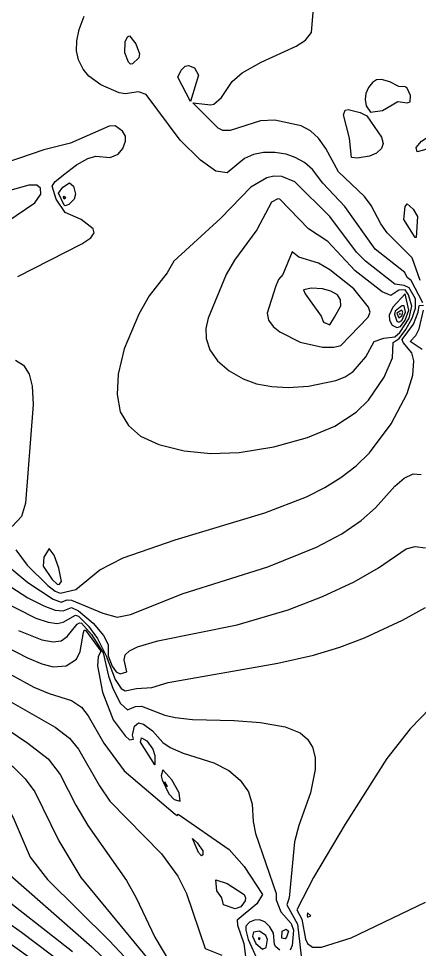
# Model space of a CAD drawing. Header units: inches. Extents: x 2608994 to 2618701, y 1261813 to 1271655.
# Drawn here: x 2616929 to 2617402, y 1263577 to 1264676 of the extents above; entities that cross this region are included whole.
import ezdxf

# ---------------------------------------------------------------- set-up
doc = ezdxf.new("R2010")
doc.units = ezdxf.units.IN
doc.header["$MEASUREMENT"] = 0

msp = doc.modelspace()

# ---------------------------------------------------------------- linework, layer by layer
for points, elevation in [([(2617406, 1264340.3), (2617392.4, 1264366.9), (2617387.6, 1264370.5), (2617384.8, 1264376.3), (2617350.1, 1264403.9), (2617314, 1264454.3), (2617288.1, 1264481.9), (2617276, 1264497.7), (2617266.4, 1264506.2), (2617255.6, 1264512.2), (2617244.8, 1264515.9), (2617231.6, 1264518), (2617218.4, 1264517.9), (2617206.4, 1264515.5), (2617195.8, 1264510.7), (2617175.2, 1264494.1), (2617162, 1264495.7), (2617144, 1264508.7), (2617120, 1264532.6), (2617079.8, 1264586.3), (2617070.8, 1264589.4), (2617055.2, 1264587.1), (2617048, 1264588.3), (2617026.4, 1264597.6), (2617012.2, 1264607.9), (2617005.3, 1264616.3), (2617000.1, 1264627.1), (2616997.8, 1264637.9), (2616998.1, 1264649.9), (2617000.9, 1264663.1), (2617006.7, 1264678.7)], 259), ([(2617403, 1264366.7), (2617393.6, 1264393.4), (2617364.3, 1264423.1), (2617356.6, 1264433.9), (2617345.1, 1264455.5), (2617337.2, 1264466.1), (2617306.8, 1264495.1), (2617291.9, 1264522.7), (2617283.2, 1264534.8), (2617273.6, 1264543.5), (2617262.8, 1264549.4), (2617231.6, 1264556.1), (2617214.8, 1264555.2), (2617178.8, 1264544), (2617170.4, 1264543.7), (2617164.9, 1264546.7), (2617134.7, 1264576.7), (2617156, 1264574.3), (2617159.6, 1264575.1), (2617168.5, 1264582.7), (2617181.2, 1264601.9), (2617193.2, 1264611.9), (2617215.4, 1264624.7), (2617256.8, 1264643.4), (2617267.6, 1264650.5), (2617274.9, 1264659.5), (2617276.7, 1264683.5)], 260), ([(2617063.6, 1264622.4), (2617061.3, 1264622.3), (2617059.1, 1264624.7), (2617054.6, 1264635.5), (2617054.9, 1264648.7), (2617057.6, 1264654.6), (2617060, 1264655.8), (2617067.6, 1264646.3), (2617071.8, 1264634.3), (2617071.2, 1264629.5), (2617063.6, 1264622.4)], 260), ([(2617132, 1264578.2), (2617117.2, 1264606.7), (2617121.2, 1264615.2), (2617126, 1264619.7), (2617129.6, 1264620.6), (2617136.8, 1264617.9), (2617141.6, 1264609.1), (2617132, 1264578.2)], 260), ([(2617358.8, 1264567.3), (2617376.8, 1264578.2), (2617387.6, 1264576.5), (2617391.1, 1264577.9), (2617391.5, 1264585.1), (2617387.6, 1264593.7), (2617385.2, 1264595.4), (2617378, 1264595.7), (2617367.2, 1264601.3), (2617357.6, 1264603.9), (2617351.6, 1264603.5), (2617346.8, 1264600.6), (2617342, 1264594.5), (2617339.1, 1264587.5), (2617338.2, 1264580.3), (2617339.3, 1264573.1), (2617344.4, 1264565.6), (2617358.8, 1264567.3)], 260), ([(2617343.2, 1264513.5), (2617328.8, 1264511.3), (2617322, 1264511.9), (2617319.5, 1264534.7), (2617312.7, 1264562.3), (2617314.4, 1264568), (2617318, 1264568.5), (2617332.4, 1264565.1), (2617340, 1264561.1), (2617357.5, 1264535.9), (2617359.5, 1264528.7), (2617357.6, 1264522.7), (2617351.6, 1264517.2), (2617343.2, 1264513.5)], 261), ([(2616928.6, 1264371.5), (2617003.8, 1264409.9), (2617014.5, 1264417.1), (2617018.6, 1264423.1), (2617017.4, 1264427.9), (2617003.3, 1264438.7), (2616984.4, 1264446.9), (2616973.7, 1264462.7), (2616969.1, 1264478.3), (2616972.2, 1264483.1), (2616982.2, 1264491.5), (2616997.6, 1264503.2), (2617010.8, 1264510.8), (2617020.4, 1264513.4), (2617037.2, 1264512.2), (2617046.8, 1264516.1), (2617052.4, 1264522.7), (2617055.4, 1264531.1), (2617055.4, 1264537.1), (2617051.9, 1264543.1), (2617043.2, 1264549.3), (2617036, 1264548.9), (2616990.4, 1264529.1), (2616959.2, 1264521), (2616882.9, 1264495.1)], 258), ([(2617406.8, 1264520.5), (2617399.6, 1264518.7), (2617398.2, 1264523.9), (2617404.7, 1264531.1), (2617415.7, 1264538.3), (2617426, 1264536.3), (2617433.7, 1264531.1), (2617430.8, 1264528.2), (2617406.8, 1264520.5)], 261), ([(2617189.6, 1264163.9), (2617230.4, 1264170.4), (2617270, 1264181.3), (2617302.4, 1264195), (2617327.6, 1264211.2), (2617342, 1264225.4), (2617360.6, 1264252.7), (2617370.3, 1264275.5), (2617371, 1264293.5), (2617378.1, 1264298.3), (2617386.1, 1264309.1), (2617393.6, 1264322.3), (2617397.4, 1264334.3), (2617397.7, 1264345.1), (2617390, 1264358), (2617384, 1264361.1), (2617373.2, 1264362.5), (2617338.4, 1264389.6), (2617327.8, 1264400.3), (2617296.4, 1264442.3), (2617255.2, 1264483.1), (2617240, 1264489.4), (2617230.4, 1264489.8), (2617222, 1264488.1), (2617203.2, 1264477.1), (2617168, 1264440.2), (2617112.5, 1264389.5), (2617104.4, 1264375.8), (2617083.4, 1264348.7), (2617071.1, 1264327.1), (2617053.9, 1264286.3), (2617046.7, 1264256.3), (2617045.4, 1264232.3), (2617049.3, 1264211.9), (2617058.8, 1264195.5), (2617073, 1264183.1), (2617094.8, 1264173.1), (2617124.8, 1264165.9), (2617156, 1264162.7), (2617189.6, 1264163.9)], 258), ([(2616781.6, 1264368.1), (2616796, 1264369.6), (2616817.6, 1264369.3), (2616832, 1264373), (2616841.6, 1264377.6), (2616904, 1264428.7), (2616948.4, 1264458.5), (2616955.6, 1264468.7), (2616955, 1264475.9), (2616950.8, 1264479.3), (2616941.2, 1264479.3), (2616900.4, 1264467.9), (2616830.8, 1264455.7), (2616799.6, 1264447.3), (2616784, 1264440.1), (2616772.3, 1264430.3), (2616762.8, 1264418.3), (2616756.2, 1264405.1), (2616753.9, 1264393.1), (2616755.8, 1264381.1), (2616761.4, 1264367.9), (2616761, 1264364.3), (2616781.6, 1264368.1)], 257), ([(2616988.4, 1264456.7), (2616984.4, 1264454.8), (2616983.2, 1264455.9), (2616976.4, 1264469.9), (2616981.5, 1264477.1), (2616989.2, 1264482.2), (2616994, 1264478.3), (2616996.3, 1264468.7), (2616994.9, 1264462.7), (2616988.4, 1264456.7)], 259), ([(2616983.2, 1264462.7), (2616982.2, 1264465.1), (2616983.2, 1264466.3), (2616984.5, 1264463.9), (2616983.2, 1264462.7)], 260), ([(2617271.2, 1264241.9), (2617303.6, 1264248.8), (2617314.4, 1264253.1), (2617324, 1264259.2), (2617339, 1264276.7), (2617348.9, 1264294.7), (2617360, 1264298.7), (2617373.2, 1264300.2), (2617379.2, 1264305.3), (2617389.9, 1264322.3), (2617393.2, 1264336.7), (2617389.2, 1264349.9), (2617385.2, 1264355.7), (2617378, 1264355.3), (2617368.4, 1264349), (2617358.2, 1264353.5), (2617326.4, 1264378.2), (2617294, 1264412.9), (2617271.5, 1264427.9), (2617237.6, 1264462.8), (2617235.2, 1264463.4), (2617227.7, 1264459.1), (2617210.4, 1264426.7), (2617184.2, 1264390.7), (2617174.2, 1264373.9), (2617153, 1264322.3), (2617150.2, 1264310.3), (2617150.4, 1264298.3), (2617154.8, 1264284.9), (2617164, 1264271.9), (2617177.6, 1264260.3), (2617194.4, 1264250.8), (2617210, 1264245), (2617228, 1264241.7), (2617247.2, 1264240.6), (2617271.2, 1264241.9)], 257), ([(2617397.2, 1264417.6), (2617383.7, 1264438.7), (2617385.3, 1264454.3), (2617387.6, 1264457.2), (2617394.8, 1264451), (2617400, 1264442.3), (2617398.4, 1264417.5), (2617397.2, 1264417.6)], 261), ([(2617309.6, 1264290), (2617341.6, 1264323.5), (2617344, 1264329.5), (2617342.2, 1264335.5), (2617324.6, 1264357.1), (2617296.4, 1264379.6), (2617283.2, 1264387.4), (2617259.9, 1264394.3), (2617252, 1264400.7), (2617241, 1264373.9), (2617235.8, 1264367.9), (2617232.3, 1264359.5), (2617222.5, 1264328.3), (2617224, 1264319.9), (2617229.6, 1264312.7), (2617237.6, 1264306.1), (2617261.6, 1264294.2), (2617288, 1264288.2), (2617301.2, 1264288), (2617309.6, 1264290)], 256), ([(2617301.9, 1264323.5), (2617309.6, 1264336.8), (2617309, 1264343.9), (2617305.7, 1264349.9), (2617297.6, 1264354.4), (2617288, 1264357), (2617274.8, 1264357.6), (2617265.6, 1264355.9), (2617267.4, 1264351.1), (2617286.4, 1264324.7), (2617289.2, 1264317.5), (2617296.4, 1264314.3), (2617301.9, 1264323.5)], 255), ([(2617379.8, 1264312.7), (2617385.4, 1264319.9), (2617389.5, 1264331.9), (2617385.2, 1264350.9), (2617370.7, 1264335.5), (2617366.3, 1264325.9), (2617366.7, 1264319.9), (2617370, 1264313.9), (2617375.6, 1264311.3), (2617379.8, 1264312.7)], 256), ([(2616925.9, 1264048.7), (2616939.4, 1264030.7), (2616963.8, 1264006.7), (2616972.4, 1264000.2), (2616978.4, 1263997.7), (2616996.8, 1264001.9), (2617025.2, 1264025.4), (2617052.8, 1264039.4), (2617114, 1264060.8), (2617219.6, 1264092.6), (2617268.8, 1264111.4), (2617290.4, 1264122.3), (2617309.6, 1264134.3), (2617327.6, 1264148.2), (2617343.2, 1264163.2), (2617369, 1264197.5), (2617387.7, 1264233.5), (2617394.5, 1264255.1), (2617395.6, 1264271.9), (2617393.1, 1264281.5), (2617382.9, 1264293.5), (2617381.7, 1264297.1), (2617395.2, 1264315.1), (2617400.8, 1264329.5), (2617402, 1264337.3), (2617406.8, 1264337.6)], 259), ([(2617372.6, 1264327.1), (2617375.6, 1264318.9), (2617378, 1264317.8), (2617381.6, 1264319.7), (2617385.8, 1264329.5), (2617384, 1264336.9), (2617381.6, 1264336.9), (2617373.4, 1264330.7), (2617372.6, 1264327.1)], 255), ([(2617378, 1264322.6), (2617381.6, 1264325), (2617382.7, 1264329.5), (2617381.6, 1264331.7), (2617375.5, 1264328.3), (2617378, 1264322.6)], 254), ([(2617379.2, 1264326.4), (2617379.6, 1264327.1), (2617379.2, 1264327.8), (2617378.5, 1264327.1), (2617379.2, 1264326.4)], 253), ([(2617405.6, 1264285.4), (2617391.4, 1264294.7), (2617398, 1264301.9), (2617402, 1264309.7), (2617406.9, 1264331.9)], 260), ([(2616925.6, 1264272.6), (2616935.2, 1264266.7), (2616941.9, 1264256.3), (2616945.5, 1264241.9), (2616946.4, 1264220.3), (2616937.4, 1264103.9), (2616932.6, 1264088.3), (2616921.7, 1264076.3)], 259), ([(2616904, 1264040.3), (2616940.2, 1264010.3), (2616970, 1263990.6), (2616979.6, 1263987.3), (2616986.8, 1263990), (2616991.6, 1263989.5), (2617028.8, 1263974.1), (2617045.6, 1263969.5), (2617061.2, 1263972.4), (2617123.6, 1263997.4), (2617223.2, 1264029), (2617280.8, 1264052.1), (2617310.8, 1264067.8), (2617333.6, 1264083.4), (2617350.4, 1264098.3), (2617373.2, 1264124), (2617384, 1264133.6), (2617394.8, 1264138.5), (2617404.4, 1264137.8)], 260), ([(2616084.4, 1264052), (2616137.2, 1264037.8), (2616188.8, 1264026.2), (2616268, 1264013.6), (2616354.4, 1264008.5), (2616370, 1264005.4), (2616389.2, 1263999.1), (2616409.6, 1263995.8), (2616563.2, 1263986.5), (2616598, 1263982.8), (2616652, 1263973.2), (2616731.2, 1263953.1), (2616792.4, 1263934.5), (2616842.8, 1263913.7), (2616972.4, 1263839.6), (2616989.2, 1263826.7), (2617000, 1263813.4), (2617024.7, 1263770.3), (2617037.1, 1263752.3), (2617097.9, 1263689.9), (2617117, 1263663.5), (2617127.5, 1263643.1), (2617149.3, 1263578.3), (2617169.2, 1263570.6)], 266), ([(2616887.6, 1264025.9), (2616940.4, 1263992.3), (2616959.2, 1263982.6), (2616972.4, 1263977.7), (2616982, 1263976.9), (2616991.6, 1263980.8), (2617000, 1263977), (2617017.2, 1263962.3), (2617029.6, 1263947.9), (2617034.8, 1263937.1), (2617034.9, 1263923.9), (2617039.6, 1263911.7), (2617044.4, 1263904.9), (2617049.2, 1263902.4), (2617056.9, 1263904.7), (2617053.8, 1263919.1), (2617055, 1263925.1), (2617060, 1263929.7), (2617069.6, 1263934.4), (2617093.6, 1263941.5), (2617187.2, 1263960.5), (2617247.2, 1263978.2), (2617288, 1263993.8), (2617325.2, 1264011.1), (2617354, 1264027.6), (2617386.4, 1264050.2), (2617397.2, 1264052.9), (2617409.2, 1264051.2)], 261), ([(2616977.2, 1264008.1), (2616979.8, 1264011.5), (2616976.8, 1264027.1), (2616971.2, 1264042.6), (2616965.2, 1264050.3), (2616958.9, 1264040.3), (2616958.4, 1264029.5), (2616968.8, 1264013.9), (2616974.8, 1264008.2), (2616977.2, 1264008.1)], 258), ([(2616079.6, 1264001.7), (2616126.4, 1263992.8), (2616186.4, 1263984.5), (2616240.4, 1263979.9), (2616283.6, 1263978.6), (2616364, 1263979.9), (2616410.8, 1263971.2), (2616575.2, 1263957.5), (2616640, 1263946.8), (2616745.6, 1263921), (2616799.6, 1263903.6), (2616845.2, 1263882.5), (2616876.4, 1263863.5), (2616940.1, 1263820.7), (2616964, 1263802), (2616978.5, 1263783.5), (2616996.9, 1263747.5), (2617011, 1263723.5), (2617056.7, 1263658.7), (2617068, 1263638.3), (2617090.1, 1263591.5), (2617107.4, 1263562.7)], 267), ([(2616905.2, 1263990.7), (2616949.6, 1263968.3), (2616964, 1263963.4), (2616974.8, 1263962), (2616982, 1263963.5), (2616996.4, 1263971.8), (2617000, 1263970.4), (2617011.9, 1263958.7), (2617022.5, 1263944.3), (2617032.8, 1263923.9), (2617043.2, 1263895.8), (2617050.4, 1263885.2), (2617055.2, 1263882.3), (2617068.4, 1263885.3), (2617086.4, 1263886.5), (2617105.6, 1263892.1), (2617235.2, 1263915.3), (2617277.2, 1263924.6), (2617308.4, 1263934), (2617337.2, 1263945.1), (2617382.1, 1263965.9), (2617409.2, 1263980.7)], 262), ([(2616852.4, 1263966.2), (2616940, 1263921.5), (2616956.8, 1263914.5), (2616970, 1263910.9), (2616985.6, 1263911.8), (2616997.6, 1263919.7), (2617002.1, 1263928.7), (2617005.8, 1263951.5), (2617006.8, 1263953.9), (2617008.4, 1263954), (2617026.4, 1263929.3), (2617023.3, 1263922.7), (2617022.5, 1263911.9), (2617028.2, 1263880.7), (2617040.7, 1263848.3), (2617055.2, 1263829.2), (2617060, 1263824.7), (2617064.8, 1263825.3), (2617063.8, 1263830.3), (2617066, 1263840.6), (2617070.8, 1263844.5), (2617076.8, 1263843.2), (2617087.4, 1263835.1), (2617099.6, 1263821.5), (2617108, 1263815.6), (2617123.6, 1263809), (2617159.6, 1263797.3), (2617177.2, 1263788.3), (2617190.8, 1263777.1), (2617200.5, 1263763.1), (2617204.9, 1263748.7), (2617206, 1263728.3), (2617208.7, 1263713.9), (2617233.1, 1263643.1), (2617233.2, 1263635.9), (2617238.5, 1263621.5), (2617250.8, 1263607.8), (2617253.7, 1263599.9), (2617251.9, 1263581.9), (2617249.6, 1263576.3)], 264), ([(2616929.2, 1263953.7), (2616956.8, 1263942.8), (2616970, 1263940.1), (2616979.6, 1263941.3), (2616986.8, 1263946.5), (2616998.3, 1263961.1), (2617001.2, 1263962.8), (2617003.6, 1263962.2), (2617015.2, 1263949.1), (2617029.2, 1263927.5), (2617035.5, 1263899.9), (2617040.8, 1263884.3), (2617049.7, 1263867.5), (2617057.6, 1263860.1), (2617067.2, 1263864.1), (2617074.4, 1263864.3), (2617102, 1263853.8), (2617114, 1263850.8), (2617134.4, 1263848.7), (2617183.6, 1263847.6), (2617214.8, 1263845), (2617243.6, 1263840), (2617261.5, 1263832.7), (2617270.3, 1263825.5), (2617276.2, 1263815.9), (2617279.1, 1263803.9), (2617279.1, 1263789.5), (2617273.8, 1263761.9), (2617259.9, 1263723.5), (2617254.7, 1263704.3), (2617248.4, 1263638.3), (2617245.8, 1263629.9), (2617258.5, 1263607.1), (2617263.9, 1263559.1)], 263), ([(2616079.6, 1263953.3), (2616145.6, 1263946.4), (2616214, 1263943.7), (2616268, 1263945.1), (2616373.6, 1263952.7), (2616430, 1263944.1), (2616562, 1263931.2), (2616598, 1263926.3), (2616661.6, 1263913.5), (2616754, 1263890.9), (2616797.2, 1263875.9), (2616836.1, 1263856.7), (2616877, 1263829.1), (2616922.6, 1263793.1), (2616937.1, 1263778.7), (2616948.6, 1263763.1), (2616976.9, 1263705.5), (2617002.8, 1263662.3), (2617111.4, 1263530.3)], 268), ([(2616040, 1263908.9), (2616113.2, 1263904), (2616193.6, 1263905.3), (2616268, 1263911.9), (2616376, 1263926.9), (2616439.6, 1263916.8), (2616598, 1263898.7), (2616654.4, 1263887.5), (2616746.8, 1263865.5), (2616785.2, 1263852.2), (2616821.2, 1263834.2), (2616850, 1263814.2), (2616885.4, 1263783.5), (2616902.4, 1263765.5), (2616913.9, 1263749.9), (2616923, 1263733.1), (2616943.1, 1263686.3), (2616963.3, 1263659.9), (2617036, 1263587.7), (2617098, 1263521.9)], 269), ([(2616860.8, 1263933.8), (2616947.2, 1263886.9), (2616965.2, 1263879.2), (2616991.6, 1263871.2), (2617003.6, 1263863.3), (2617011.5, 1263853.1), (2617030, 1263820.6), (2617054, 1263788.1), (2617114, 1263736.9), (2617116.4, 1263735.3), (2617117.6, 1263736.8), (2617177.6, 1263695.1), (2617195.6, 1263675), (2617217, 1263641.9), (2617210.2, 1263631.1), (2617187, 1263611.9), (2617187.6, 1263605.9), (2617195.2, 1263584.3), (2617196.8, 1263568.7)], 265), ([(2616055.6, 1263856.8), (2616118, 1263859.2), (2616190, 1263867), (2616283.6, 1263881.7), (2616376, 1263900.1), (2616443.2, 1263889.8), (2616599.2, 1263871.2), (2616653.2, 1263860.7), (2616739.6, 1263840.5), (2616767.2, 1263831.4), (2616794.8, 1263818.6), (2616816.4, 1263805.4), (2616837.3, 1263788.3), (2616858.5, 1263766.7), (2616874.4, 1263746.3), (2616886.2, 1263724.7), (2616899.9, 1263688.7), (2616907.3, 1263677.9), (2616919.2, 1263664.7), (2617015.6, 1263580.1), (2617088.6, 1263509.9)], 270), ([(2617450, 1263898), (2617391.3, 1263837.5), (2617363.6, 1263802.7), (2617314.4, 1263725.1), (2617277.2, 1263662), (2617257.6, 1263623.9), (2617263.5, 1263613.1), (2617267.6, 1263589.5), (2617270, 1263584.2), (2617276, 1263579.8), (2617286.8, 1263579.9), (2617321.6, 1263590.8), (2617409.2, 1263632.9)], 262), ([(2616043.6, 1263802.3), (2616121.6, 1263814.9), (2616257.2, 1263844), (2616371.2, 1263872.2), (2616600.4, 1263844.2), (2616661.6, 1263832.5), (2616739.6, 1263813.8), (2616769.6, 1263802.4), (2616797.2, 1263786.6), (2616817.2, 1263769.1), (2616836.2, 1263745.1), (2616848, 1263722.3), (2616858.1, 1263688.7), (2616873.8, 1263669.5), (2616896.3, 1263650.3), (2616992.8, 1263574.9)], 271), ([(2616085.6, 1263755.5), (2616154, 1263779.5), (2616353.2, 1263842), (2616367.6, 1263844.8), (2616379.6, 1263844.6), (2616608.8, 1263816.3), (2616662.8, 1263806.4), (2616733.6, 1263789.5), (2616755.2, 1263781.5), (2616772, 1263772.9), (2616786.4, 1263762.7), (2616796.4, 1263752.3), (2616806, 1263737.9), (2616812.5, 1263722.3), (2616815, 1263709.1), (2616816.3, 1263685.1), (2616826, 1263673.1), (2616932.8, 1263597.7), (2616984.4, 1263558.5)], 272), ([(2617090, 1263795.1), (2617073.1, 1263821.9), (2617074.4, 1263826.9), (2617080.4, 1263823.6), (2617087.8, 1263813.5), (2617090.1, 1263806.3), (2617090, 1263795.1)], 265), ([(2616077.2, 1263715.9), (2616119.2, 1263736.2), (2616162.4, 1263751.6), (2616232.4, 1263771.5), (2616342.4, 1263813.2), (2616355.6, 1263816.9), (2616374.8, 1263817.8), (2616617.2, 1263788.9), (2616668.8, 1263780), (2616725.2, 1263766.6), (2616744.4, 1263760.2), (2616766, 1263748.2), (2616777.9, 1263735.5), (2616784.1, 1263718.7), (2616783.1, 1263705.5), (2616772.4, 1263677.9), (2616774.4, 1263675.6), (2616804.4, 1263659.6), (2616841.6, 1263636.6), (2616911.2, 1263590.2), (2616956.8, 1263557.6)], 273), ([(2617112.8, 1263754.3), (2617119.9, 1263752.3), (2617118.6, 1263761.9), (2617110.2, 1263777.5), (2617099.6, 1263789.2), (2617097.4, 1263782.3), (2617098.8, 1263777.5), (2617106.5, 1263760.7), (2617112.8, 1263754.3)], 264), ([(2617104.4, 1263769.2), (2617104.5, 1263770.3), (2617102, 1263775), (2617102, 1263773.3), (2617104.4, 1263769.2)], 263), ([(2617145.2, 1263687.5), (2617141.6, 1263691.5), (2617134.4, 1263708), (2617139.9, 1263703.1), (2617146.7, 1263693.5), (2617146.7, 1263688.7), (2617145.2, 1263687.5)], 266), ([(2617191.5, 1263627.5), (2617184.8, 1263625.2), (2617171, 1263629.9), (2617168.9, 1263638.3), (2617163.2, 1263646.3), (2617162, 1263659.4), (2617175.2, 1263654.9), (2617195.4, 1263641.9), (2617197.1, 1263638.3), (2617196.6, 1263634.7), (2617191.5, 1263627.5)], 266), ([(2617269.6, 1263616.7), (2617270, 1263615.3), (2617273.9, 1263616.7), (2617270, 1263620.4), (2617269.6, 1263616.7)], 261), ([(2617237.6, 1263576.2), (2617232.8, 1263580.1), (2617231.2, 1263583.1), (2617230.2, 1263596.3), (2617225.6, 1263603.9), (2617219.6, 1263609.9), (2617213.6, 1263612.2), (2617207.6, 1263611.8), (2617201.6, 1263609.4), (2617197.5, 1263604.7), (2617197.3, 1263599.9), (2617200.2, 1263589.1), (2617211.4, 1263563.9)], 264), ([(2617221.3, 1263579.5), (2617222.8, 1263589.1), (2617220.8, 1263593.8), (2617213.6, 1263598.7), (2617206.4, 1263597.6), (2617205.3, 1263592.7), (2617209.1, 1263584.3), (2617217.2, 1263577.7), (2617221.3, 1263579.5)], 263), ([(2617245.5, 1263591.5), (2617243.6, 1263589.7), (2617240, 1263590.3), (2617240.1, 1263598.7), (2617244.8, 1263601.3), (2617247.8, 1263598.7), (2617245.5, 1263591.5)], 265), ([(2617213.6, 1263589.1), (2617214.2, 1263590.3), (2617212.4, 1263590.8), (2617212.4, 1263589.9), (2617213.6, 1263589.1)], 262)]:
    msp.add_lwpolyline(points, dxfattribs=dict(elevation=elevation))

doc.saveas('drawing.dxf')
